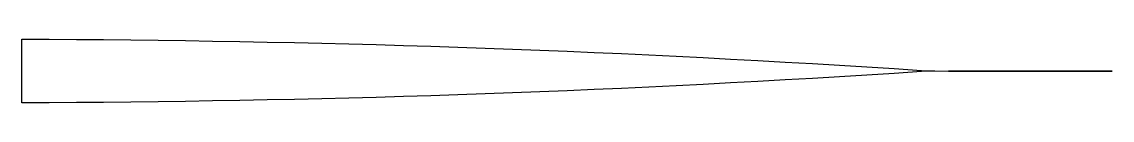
# Model space of a CAD drawing. Header units: metres. Extents: x 43.6 to 84.2, y -1.2 to 1.2.
import ezdxf

# ---------------------------------------------------------------- set-up
doc = ezdxf.new("R2010")
doc.units = ezdxf.units.M

msp = doc.modelspace()

# ---------------------------------------------------------------- linework, layer by layer
msp.add_lwpolyline([(43.605, 1.182), (44.62, 1.178), (45.636, 1.172), (46.651, 1.165), (47.666, 1.155), (48.681, 1.143), (49.696, 1.129), (50.711, 1.114), (51.726, 1.096), (52.741, 1.077), (53.757, 1.055), (54.772, 1.032), (55.787, 1.006), (56.802, 0.979), (57.817, 0.95), (58.832, 0.918), (59.847, 0.885), (60.863, 0.85), (61.878, 0.813), (62.893, 0.774), (63.908, 0.733), (64.923, 0.69), (65.938, 0.645), (66.953, 0.598), (67.968, 0.549), (68.984, 0.498), (69.999, 0.445), (71.014, 0.39), (72.029, 0.334), (73.044, 0.275), (74.059, 0.214), (75.074, 0.152), (76.089, 0.087), (77.105, 0.021), (78.12, 0), (79.135, 0), (80.15, 0), (81.165, 0), (82.18, 0), (83.195, 0), (84.211, 0), (84.211, 0), (83.195, 0), (82.18, 0), (81.165, 0), (80.15, 0), (79.135, 0), (78.12, 0), (77.105, -0.021), (76.089, -0.087), (75.074, -0.152), (74.059, -0.214), (73.044, -0.275), (72.029, -0.334), (71.014, -0.39), (69.999, -0.445), (68.984, -0.498), (67.968, -0.549), (66.953, -0.598), (65.938, -0.645), (64.923, -0.69), (63.908, -0.733), (62.893, -0.774), (61.878, -0.813), (60.863, -0.85), (59.847, -0.885), (58.832, -0.918), (57.817, -0.95), (56.802, -0.979), (55.787, -1.006), (54.772, -1.032), (53.757, -1.055), (52.741, -1.077), (51.726, -1.096), (50.711, -1.114), (49.696, -1.129), (48.681, -1.143), (47.666, -1.155), (46.651, -1.165), (45.636, -1.172), (44.62, -1.178), (43.605, -1.182)], close=True)

doc.saveas('drawing.dxf')
